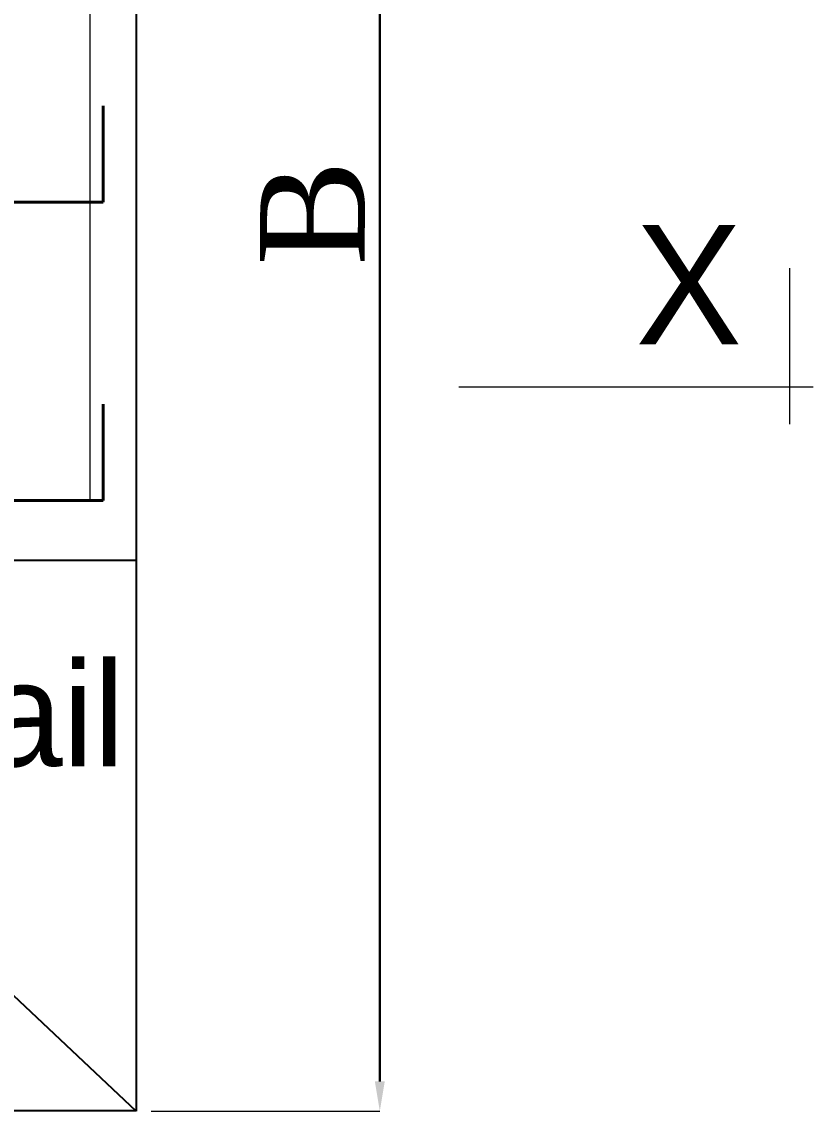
# Model space of a CAD drawing. Header units: inches. Extents: x -12073856 to 12321241, y -1226296 to 1319224.
# Drawn here: x 124916.8 to 124969.8, y 48510.2 to 48583.2 of the extents above; entities that cross this region are included whole.
import ezdxf

# ---------------------------------------------------------------- set-up
doc = ezdxf.new("R2010")
doc.units = ezdxf.units.IN
doc.header["$MEASUREMENT"] = 0
doc.header["$PDMODE"] = 35
doc.linetypes.add('ACAD_ISO04W100', pattern=[30, 24, -3, 0, -3])
for name, color, linetype, lineweight in [('cl', 4, 'ACAD_ISO04W100', 15), ('DIM', 6, 'Continuous', 9), ('REINFORCEMENT', 2, 'Continuous', 40), ('TEXT', 255, 'Continuous', 35), ('tiles', 30, 'Continuous', 5), ('WALL', 1, 'Continuous', 30)]:
    doc.layers.add(name, color=color, linetype=linetype, lineweight=lineweight)
doc.layers.add('hatch2', color=1, linetype='Continuous')
doc.styles.add('Text', font='GOTHIC.TTF', dxfattribs={"height": 6})
doc.styles.add('TEXT-4', font='times.ttf', dxfattribs={"height": 7})
doc.dimstyles.new('DIM-4', dxfattribs={"dimtxt": 4, "dimasz": 2, "dimexe": 0, "dimexo": 1, "dimgap": 1, "dimtad": 1, "dimdec": 0, "dimlfac": 0.5, "dimzin": 3, "dimdsep": 46, "dimlunit": 4, "dimtxsty": 'TEXT-4', "dimcen": 0.09, "dimadec": 0, "dimazin": 0, "dimtfac": 1, "dimtdec": 0, "dimtix": 1, "dimtofl": 0, "dimtmove": 2, "dimatfit": 2, "dimfxl": 1, "dimtolj": 1, "dimtzin": 0, "dimlwe": 5, "dimarcsym": 0})

# ---------------------------------------------------------------- blocks, each defined once
blk = doc.blocks.new('*D710')
at = {"layer": 'Defpoints', "color": 0, "lineweight": 30, "transparency": 16777216}
for p in [(880396.307, -14794.398), (880396.307, -14914.818), (880412.621, -14914.818)]:
    blk.add_point(p, dxfattribs=at)
at = {"layer": 'DIM', "color": 0, "lineweight": 5, "transparency": 16777216}
for p, q in [((880397.307, -14794.398), (880412.621, -14794.398)), ((880397.307, -14914.818), (880412.621, -14914.818))]:
    blk.add_line(p, q, dxfattribs=at)
at = {"layer": 'DIM', "color": 0, "lineweight": -2, "transparency": 16777216}
blk.add_line((880412.621, -14796.398), (880412.621, -14912.818), dxfattribs=at)
at = {"layer": 'DIM', "color": 0, "lineweight": 30, "transparency": 16777216}
for points in [[(880412.288, -14796.398), (880412.955, -14796.398), (880412.621, -14794.398)], [(880412.288, -14912.818), (880412.955, -14912.818), (880412.621, -14914.818)]]:
    blk.add_solid(points, dxfattribs=at)
at = {"layer": 'DIM', "color": 0, "transparency": 16777216, "insert": (880408.121, -14854.608), "char_height": 7, "attachment_point": 5, "rotation": 90, "style": 'TEXT-4'}
blk.add_mtext('\\A1;B', dxfattribs=at)
blk = doc.blocks.new('MMMMM')
at = {"layer": 'DIM'}
for p, q in [((880440.082, -14868.782), (880440.082, -14858.314)), ((880441.649, -14866.304), (880417.908, -14866.304))]:
    blk.add_line(p, q, dxfattribs=at)
at = {"layer": 'hatch2'}
for p, q in [((880396.307, -14794.398), (880396.307, -14914.818)), ((880396.307, -14914.818), (880351.411, -14872.518)), ((880396.307, -14914.803), (880275.835, -14914.803))]:
    blk.add_line(p, q, dxfattribs=at)
at = {"layer": 'REINFORCEMENT', "color": 7}
for p, q in [((880394.102, -14853.89), (880394.102, -14847.441)), ((880236.633, -14853.89), (880394.102, -14853.89)), ((880394.102, -14873.89), (880394.102, -14867.441)), ((880238.145, -14873.89), (880394.102, -14873.89))]:
    blk.add_line(p, q, dxfattribs=at)
at = {"layer": 'tiles'}
blk.add_line((880393.209, -14833.89), (880393.209, -14873.89), dxfattribs=at)
at = {"layer": 'WALL', "color": 6, "lineweight": -3}
blk.add_line((880238.145, -14877.89), (880396.307, -14877.89), dxfattribs=at)
at = {"layer": 'TEXT', "style": 'Text'}
for s, height, p in [('X', 8, (880429.746, -14863.433)), ('refer col. detail', 7, (880334.147, -14891.7))]:
    blk.add_text(s, height=height, dxfattribs=at).set_placement(p)
at = {"layer": 'DIM'}
dim = blk.add_linear_dim(base=(880412.621, -14914.818), p1=(880396.307, -14794.398), p2=(880396.307, -14914.818), angle=90, text='B', dimstyle='DIM-4', dxfattribs=at)
dim.commit()
dim.dimension.update_dxf_attribs({"geometry": '*D710', "text_midpoint": (880408.121, -14854.608)})

msp = doc.modelspace()

# ---------------------------------------------------------------- block references
at = {"layer": 'cl', "color": 18, "linetype": 'Continuous', "lineweight": 30, "true_color": 0x000000}
msp.add_blockref('MMMMM', (-755471.887, 63425.004), dxfattribs=at)

doc.saveas('drawing.dxf')
